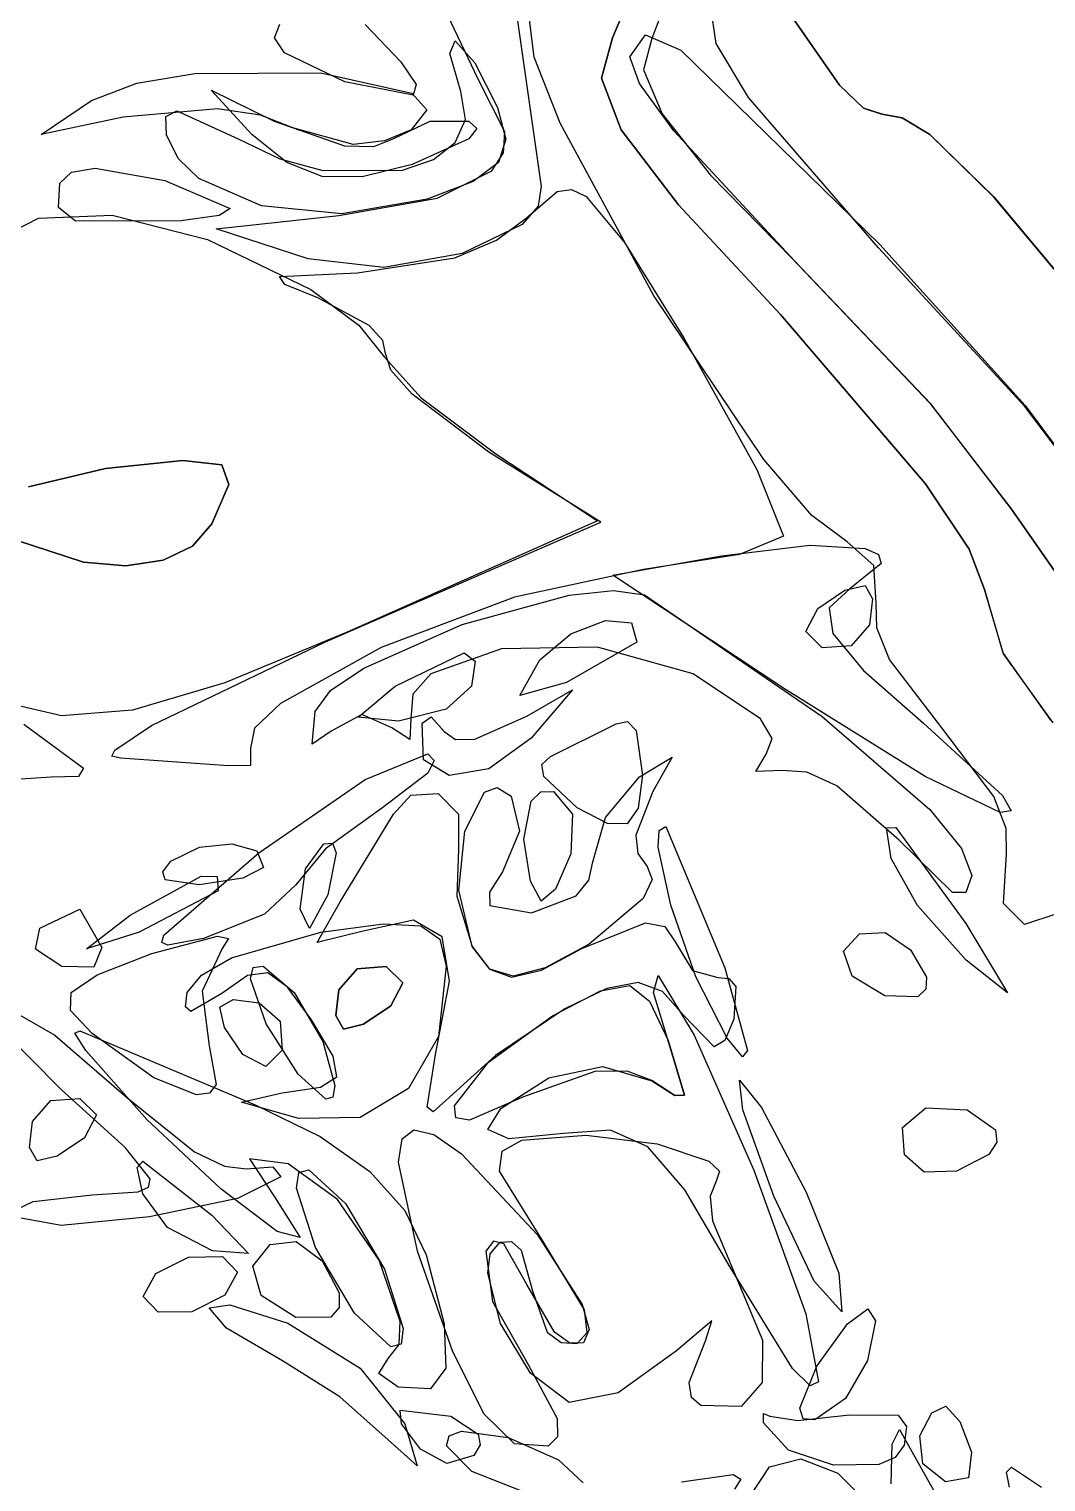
# Model space of a CAD drawing. Extents: x -886 to 651, y -59 to 942.
# Drawn here: x -226.4 to -209.08, y 31.95 to 56.71 of the extents above; entities that cross this region are included whole.
import ezdxf

# ---------------------------------------------------------------- set-up
doc = ezdxf.new("R2010")
doc.units = 0

msp = doc.modelspace()

# ---------------------------------------------------------------- linework, layer by layer
at = {"layer": 'Layer 1'}
for p, q in [((-218.13874, 57.260733), (-217.67135, 54.021563)), ((-215.457366, 57.417126), (-215.78786, 56.544275)), ((-218.7446, 55.850704), (-219.31972, 57.057431)), ((-216.45796, 56.555645), (-216.242451, 57.067571)), ((-216.24228, 57.067613), (-216.4578, 56.55569)), ((-214.691448, 56.459038), (-214.77321, 56.998879)), ((-213.511779, 57.071843), (-212.593278, 55.749585)), ((-212.592488, 55.749487), (-213.510989, 57.071745)), ((-222.218535, 56.558346), (-222.12422, 56.786216)), ((-220.672095, 56.784455), (-220.06503, 56.14443)), ((-217.792949, 56.228587), (-217.87836, 56.915724)), ((-222.046609, 56.302403), (-222.218535, 56.558346)), ((-219.232561, 56.287148), (-219.14043, 56.503269)), ((-219.14043, 56.503269), (-218.806392, 56.131822)), ((-216.644423, 55.870965), (-216.45796, 56.555645)), ((-216.4578, 56.55569), (-216.644269, 55.871009)), ((-216.16518, 56.22954), (-215.899297, 56.606208)), ((-215.78786, 56.544275), (-215.931548, 56.010303)), ((-215.899297, 56.606208), (-215.295337, 56.345285)), ((-214.140335, 55.539333), (-214.691448, 56.459038)), ((-221.01574, 55.805131), (-222.046609, 56.302403)), ((-219.04093, 55.63879), (-219.232561, 56.287148)), ((-217.348205, 55.103778), (-217.792949, 56.228587)), ((-215.999502, 55.775864), (-216.16518, 56.22954)), ((-215.295337, 56.345285), (-211.90692, 53.03602)), ((-224.564089, 55.78071), (-223.575433, 55.949763)), ((-223.575433, 55.949763), (-221.429915, 55.961279)), ((-221.429915, 55.961279), (-219.874302, 55.611709)), ((-220.06503, 56.14443), (-219.801958, 55.759236)), ((-220.06503, 56.14443), (-220.06503, 56.14443)), ((-218.806392, 56.131822), (-218.41636, 55.367519)), ((-215.931548, 56.010303), (-215.61481, 55.259991)), ((-225.33384, 55.487921), (-224.564089, 55.78071)), ((-219.853145, 55.581274), (-221.01574, 55.805131)), ((-219.801958, 55.759236), (-219.853145, 55.581274)), ((-218.293281, 54.953505), (-218.7446, 55.850704)), ((-216.310179, 54.988817), (-216.644423, 55.870965)), ((-216.644269, 55.871009), (-216.310034, 54.988861)), ((-215.414785, 54.969268), (-215.999502, 55.775864)), ((-212.593278, 55.749585), (-212.183465, 55.359131)), ((-212.182675, 55.359033), (-212.592488, 55.749487)), ((-226.191695, 54.907997), (-225.33384, 55.487921)), ((-222.60189, 54.907404), (-223.295984, 55.666752)), ((-223.295984, 55.666752), (-222.2246, 55.134755)), ((-219.874302, 55.611709), (-219.623028, 55.329403)), ((-218.965487, 55.161418), (-219.04093, 55.63879)), ((-211.92529, 52.977249), (-214.140335, 55.539333)), ((-224.79517, 55.205972), (-226.191695, 54.907997)), ((-223.186877, 55.345391), (-224.79517, 55.205972)), ((-224.069406, 55.216657), (-223.877704, 55.310334)), ((-224.05789, 54.90257), (-224.069406, 55.216657)), ((-223.877704, 55.310334), (-222.83429, 54.83362)), ((-222.457085, 55.237695), (-223.186877, 55.345391)), ((-221.90338, 55.019871), (-222.457085, 55.237695)), ((-219.623028, 55.329403), (-219.88561, 54.990291)), ((-218.41639, 55.36752), (-218.278082, 54.831765)), ((-218.41636, 55.367519), (-218.41639, 55.36752)), ((-215.61481, 55.259991), (-214.787322, 54.214349)), ((-212.183465, 55.359131), (-211.86831, 55.254623)), ((-211.86752, 55.254525), (-212.182675, 55.359033)), ((-211.86831, 55.254623), (-211.525594, 55.192706)), ((-211.524804, 55.192608), (-211.86752, 55.254525)), ((-222.2246, 55.134755), (-221.025377, 54.713211)), ((-220.876626, 54.74033), (-221.90338, 55.019871)), ((-219.88561, 54.990291), (-220.343546, 54.798637)), ((-220.18122, 54.837798), (-219.56254, 55.137788)), ((-219.88561, 54.990291), (-219.88561, 54.990291)), ((-219.56254, 55.137788), (-218.9054, 55.137954)), ((-219.136407, 54.77272), (-218.965487, 55.161418)), ((-218.770055, 55.013492), (-218.907564, 54.832322)), ((-218.9054, 55.137954), (-218.770055, 55.013492)), ((-215.761246, 52.16984), (-217.348205, 55.103778)), ((-215.335245, 53.711274), (-216.310179, 54.988817)), ((-216.310034, 54.988861), (-215.335102, 53.711318)), ((-213.35684, 52.75354), (-215.414785, 54.969268)), ((-211.525594, 55.192706), (-211.052058, 54.906057)), ((-211.051268, 54.90596), (-211.524804, 55.192608)), ((-223.860123, 54.500383), (-224.05789, 54.90257)), ((-222.83429, 54.83362), (-222.123165, 54.491176)), ((-222.003561, 54.428893), (-222.60189, 54.907404)), ((-221.025377, 54.713211), (-220.525392, 54.702367)), ((-220.343546, 54.798637), (-220.876626, 54.74033)), ((-220.525392, 54.702367), (-220.18122, 54.837798)), ((-218.907564, 54.832322), (-219.87398, 54.3971)), ((-219.509025, 54.482178), (-219.136407, 54.77272)), ((-218.278082, 54.831765), (-218.403109, 54.429743)), ((-218.318259, 54.594461), (-218.293281, 54.953505)), ((-211.052058, 54.906057), (-209.96264, 53.843743)), ((-209.96185, 53.843645), (-211.051268, 54.90596)), ((-223.506291, 54.160572), (-223.860123, 54.500383)), ((-222.123165, 54.491176), (-221.390411, 54.29429)), ((-220.038675, 54.299272), (-219.509025, 54.482178)), ((-218.515944, 54.289628), (-218.318259, 54.594461)), ((-225.87302, 54.081787), (-225.675174, 54.267176)), ((-225.675174, 54.267176), (-225.272035, 54.337029)), ((-225.272035, 54.337029), (-224.08461, 54.124517)), ((-221.406846, 54.195073), (-222.003561, 54.428893)), ((-221.390411, 54.29429), (-220.038675, 54.299272)), ((-219.87398, 54.3971), (-220.725675, 54.189842)), ((-219.87398, 54.3971), (-219.87398, 54.3971)), ((-219.446289, 53.826122), (-218.515944, 54.289628)), ((-218.403109, 54.429743), (-218.834104, 54.105785)), ((-214.787322, 54.214349), (-213.39876, 52.794385)), ((-225.898314, 53.663508), (-225.87302, 54.081787)), ((-224.08461, 54.124517), (-222.972495, 53.647112)), ((-222.438131, 53.694692), (-223.506291, 54.160572)), ((-220.725675, 54.189842), (-221.406846, 54.195073)), ((-218.834104, 54.105785), (-219.6137, 53.80422)), ((-217.67135, 54.021563), (-217.724419, 53.688718)), ((-217.398829, 53.93743), (-217.159838, 53.970913)), ((-217.159838, 53.970913), (-216.905941, 53.849484)), ((-221.11802, 53.530034), (-219.446289, 53.826122)), ((-219.6137, 53.80422), (-221.068803, 53.558163)), ((-217.93218, 53.481898), (-217.398829, 53.93743)), ((-216.905941, 53.849484), (-216.253335, 53.065722)), ((-209.96264, 53.843743), (-207.9175, 51.390423)), ((-207.91671, 51.390325), (-209.96185, 53.843645)), ((-226.644202, 53.2757), (-226.2341, 53.483346)), ((-226.2341, 53.483346), (-224.983212, 53.532063)), ((-225.607458, 53.430804), (-225.898314, 53.663508)), ((-224.983212, 53.532063), (-223.357142, 53.117337)), ((-223.157337, 53.530896), (-223.81383, 53.440004)), ((-223.20926, 53.302583), (-221.11802, 53.530034)), ((-222.972495, 53.647112), (-223.157337, 53.530896)), ((-221.068803, 53.558163), (-222.438131, 53.694692)), ((-218.433582, 53.108842), (-217.93218, 53.481898)), ((-217.724419, 53.688718), (-217.99756, 53.377887)), ((-213.59964, 51.840405), (-215.335245, 53.711274)), ((-215.335102, 53.711318), (-213.59948, 51.84045)), ((-223.81383, 53.440002), (-225.607458, 53.430804)), ((-223.81383, 53.440004), (-223.81383, 53.440002)), ((-221.64052, 52.788393), (-223.20926, 53.302583)), ((-217.99756, 53.377887), (-219.017104, 52.880353)), ((-223.357142, 53.117337), (-221.59476, 52.269562)), ((-219.142158, 52.809192), (-218.433582, 53.108842)), ((-216.253335, 53.065722), (-215.24083, 51.433808)), ((-209.434264, 50.275324), (-211.92529, 52.977249)), ((-211.90692, 53.03602), (-211.90692, 53.03601)), ((-211.90692, 53.03601), (-209.428816, 50.292605)), ((-220.356063, 52.645131), (-221.64052, 52.788393)), ((-220.80392, 52.552142), (-219.142158, 52.809192)), ((-219.017104, 52.880353), (-220.356063, 52.645131)), ((-213.39876, 52.794385), (-211.050881, 50.329304)), ((-211.038724, 50.317298), (-213.35684, 52.75354)), ((-222.132525, 52.490674), (-220.80392, 52.552142)), ((-222.041035, 52.354192), (-222.132525, 52.490674)), ((-221.48017, 52.125452), (-222.041035, 52.354192)), ((-221.59476, 52.269576), (-220.778129, 51.660187)), ((-221.59476, 52.269562), (-221.59476, 52.269576)), ((-220.60129, 51.65425), (-221.48017, 52.125452)), ((-213.878542, 49.371312), (-215.761246, 52.16984)), ((-211.125191, 48.958624), (-213.59964, 51.840405)), ((-213.59948, 51.84045), (-211.12502, 48.958666)), ((-220.778129, 51.660187), (-220.34117, 51.114076)), ((-220.368462, 51.400131), (-220.60129, 51.65425)), ((-220.32397, 51.175237), (-220.368462, 51.400131)), ((-215.24083, 51.433808), (-215.24083, 51.433802)), ((-215.24083, 51.433802), (-213.999755, 49.199374)), ((-220.34117, 51.114076), (-219.715448, 50.423904)), ((-220.231958, 50.892948), (-220.32397, 51.175237)), ((-219.869791, 50.482556), (-220.231958, 50.892948)), ((-218.56575, 49.497647), (-219.869791, 50.482556)), ((-219.715448, 50.423904), (-218.44495, 49.468146)), ((-211.050881, 50.329304), (-209.66256, 48.526855)), ((-209.66278, 48.52685), (-211.038724, 50.317298)), ((-208.02293, 48.399489), (-209.434264, 50.275324)), ((-209.428816, 50.292605), (-208.02286, 48.39952)), ((-225.09749, 49.218232), (-223.776147, 49.35126)), ((-223.775982, 49.351382), (-225.09732, 49.21835)), ((-223.776147, 49.35126), (-223.115427, 49.280757)), ((-223.115261, 49.280878), (-223.775982, 49.351382)), ((-223.115427, 49.280757), (-222.992131, 48.942488)), ((-222.991963, 48.942607), (-223.115261, 49.280878)), ((-216.65651, 48.304637), (-218.56575, 49.497647)), ((-218.44495, 49.468146), (-216.71532, 48.323266)), ((-213.064116, 48.415764), (-213.878542, 49.371312)), ((-226.404452, 48.904288), (-225.09749, 49.218232)), ((-225.09732, 49.218348), (-226.404282, 48.904405)), ((-225.09732, 49.21835), (-225.09732, 49.218348)), ((-213.999755, 49.199374), (-213.54789, 48.063592)), ((-222.992131, 48.942488), (-223.28306, 48.272221)), ((-223.28289, 48.272339), (-222.991963, 48.942607)), ((-210.383145, 47.845354), (-211.125191, 48.958624)), ((-211.12502, 48.958666), (-210.382973, 47.845396)), ((-208.758149, 47.227417), (-209.66278, 48.52685)), ((-209.66256, 48.526855), (-208.757929, 47.227426)), ((-223.28306, 48.272223), (-223.614399, 47.896977)), ((-223.614229, 47.897091), (-223.28289, 48.272339)), ((-223.28306, 48.272221), (-223.28306, 48.272223)), ((-221.349, 46.262957), (-216.65651, 48.304637)), ((-216.71532, 48.323266), (-220.94085, 46.444566)), ((-212.46115, 47.965594), (-213.064116, 48.415764)), ((-213.54789, 48.063592), (-214.293978, 47.751219)), ((-225.47013, 47.620012), (-226.615865, 47.997546)), ((-226.615695, 47.997663), (-225.46996, 47.620128)), ((-223.614399, 47.896977), (-224.115411, 47.655423)), ((-224.115241, 47.655538), (-223.614229, 47.897091)), ((-214.6031, 47.727738), (-213.099964, 47.910178)), ((-213.099964, 47.910178), (-212.153518, 47.857115)), ((-212.006651, 47.563206), (-212.46115, 47.965594)), ((-212.153518, 47.857115), (-211.926767, 47.751913)), ((-210.1233, 47.155465), (-210.383145, 47.845354)), ((-210.382973, 47.845396), (-210.12314, 47.15551)), ((-224.747015, 47.559217), (-225.47013, 47.620012)), ((-225.46996, 47.620128), (-224.746845, 47.559332)), ((-224.115411, 47.655423), (-224.747015, 47.559217)), ((-224.746845, 47.559332), (-224.115241, 47.655538)), ((-216.45131, 47.398193), (-214.6031, 47.727738)), ((-214.293978, 47.751219), (-215.93306, 47.496488)), ((-211.884445, 47.599406), (-212.41343, 47.167905)), ((-211.9649, 46.923314), (-212.006651, 47.563206)), ((-211.926767, 47.751913), (-211.884445, 47.599406)), ((-215.93306, 47.496488), (-218.130429, 47.024655)), ((-213.51197, 45.451193), (-216.45131, 47.398193)), ((-219.0223, 46.559811), (-217.196122, 47.058753)), ((-217.196122, 47.058753), (-216.444079, 47.139816)), ((-216.444079, 47.139816), (-215.91556, 47.067427)), ((-215.91556, 47.067427), (-212.88713, 44.993947)), ((-212.9639, 46.830958), (-212.501383, 47.142682)), ((-212.41343, 47.167903), (-212.76832, 46.845858)), ((-212.501383, 47.142682), (-212.15747, 47.225108)), ((-212.41343, 47.167905), (-212.41343, 47.167903)), ((-212.15747, 47.225108), (-212.0281, 46.995176)), ((-209.799317, 46.061594), (-210.1233, 47.155465)), ((-210.12314, 47.15551), (-209.811775, 46.074468)), ((-218.130429, 47.024655), (-220.402178, 46.167793)), ((-213.167166, 46.438438), (-212.9639, 46.830958)), ((-212.76832, 46.845858), (-212.705055, 46.406895)), ((-212.0281, 46.995176), (-212.08137, 46.555907)), ((-211.955032, 46.505564), (-211.9649, 46.923314)), ((-220.697128, 45.817672), (-219.0223, 46.559811)), ((-217.16957, 46.4024), (-216.580045, 46.626182)), ((-216.580045, 46.626182), (-216.136567, 46.590238)), ((-216.136567, 46.590238), (-216.04558, 46.25703)), ((-212.08137, 46.555907), (-212.393903, 46.197435)), ((-212.08137, 46.555907), (-212.08137, 46.555907)), ((-220.94085, 46.444566), (-223.063762, 45.568245)), ((-217.6987, 45.956431), (-217.16957, 46.4024)), ((-212.8878, 46.161757), (-213.167166, 46.438438)), ((-212.705055, 46.406895), (-212.182333, 45.775581)), ((-211.741769, 45.966192), (-211.955032, 46.505564)), ((-224.30994, 44.839657), (-221.349, 46.262957)), ((-220.402178, 46.167793), (-222.112457, 45.214883)), ((-220.16288, 45.509622), (-218.98572, 46.077338)), ((-218.350531, 46.147837), (-219.554824, 45.717529)), ((-218.98572, 46.077338), (-218.799796, 45.935544)), ((-216.71622, 46.171353), (-218.350531, 46.147837)), ((-216.04558, 46.25703), (-217.24254, 45.570552)), ((-215.08495, 45.718841), (-216.71622, 46.171353)), ((-216.04558, 46.25703), (-216.04558, 46.25703)), ((-212.393903, 46.197435), (-212.8878, 46.161757)), ((-209.811775, 46.074468), (-208.99752, 44.92885)), ((-208.9547, 44.885125), (-209.799317, 46.061594)), ((-221.259984, 45.432613), (-220.697128, 45.817672)), ((-218.799796, 45.935544), (-218.85952, 45.509988)), ((-218.034796, 45.351305), (-217.6987, 45.956431)), ((-210.85122, 44.801114), (-211.741769, 45.966192)), ((-223.063762, 45.568245), (-224.638041, 45.100136)), ((-219.554824, 45.717529), (-219.860383, 45.371464)), ((-217.24254, 45.570552), (-218.034796, 45.351305)), ((-213.935236, 44.951758), (-215.08495, 45.718841)), ((-212.182333, 45.775581), (-211.15885, 44.876483)), ((-221.52364, 45.079407), (-221.259984, 45.432613)), ((-220.79341, 44.982218), (-220.16288, 45.509622)), ((-219.860383, 45.371464), (-219.89604, 44.949665)), ((-218.85951, 45.509988), (-219.292781, 45.118484)), ((-218.85952, 45.509988), (-218.85951, 45.509988)), ((-217.91903, 44.996791), (-217.138472, 45.447445)), ((-217.138472, 45.447445), (-217.84293, 44.622226)), ((-211.13483, 43.968074), (-213.51197, 45.451193)), ((-225.84507, 45.003404), (-226.86623, 45.241216)), ((-224.638041, 45.100136), (-225.84507, 45.003404)), ((-222.112457, 45.214883), (-222.558344, 44.792717)), ((-221.574387, 44.5211), (-221.52364, 45.079407)), ((-219.292781, 45.118484), (-220.10448, 44.914996)), ((-226.48505, 44.863803), (-225.467415, 44.110824)), ((-224.935838, 44.421183), (-224.30994, 44.839657)), ((-220.729347, 45.024285), (-221.25165, 44.739672)), ((-220.10448, 44.914996), (-220.79341, 44.982218)), ((-220.21549, 44.801112), (-220.729347, 45.024285)), ((-219.89604, 44.949665), (-219.911217, 44.601696)), ((-219.70193, 44.881243), (-219.54577, 44.986128)), ((-219.680361, 44.255202), (-219.70193, 44.881243)), ((-219.54577, 44.986128), (-219.32682, 44.736273)), ((-218.804507, 44.605528), (-217.91903, 44.996791)), ((-217.51335, 44.311961), (-216.39895, 44.868918)), ((-216.39895, 44.868918), (-216.205691, 44.906255)), ((-216.205691, 44.906255), (-216.055909, 44.753982)), ((-213.741887, 44.615703), (-213.935236, 44.951758)), ((-212.88713, 44.993951), (-211.052286, 43.409544)), ((-212.88713, 44.993947), (-212.88713, 44.993951)), ((-211.15885, 44.876483), (-209.814878, 43.645697)), ((-222.558344, 44.792717), (-222.62542, 44.454908)), ((-221.25165, 44.739672), (-221.574387, 44.5211)), ((-219.911217, 44.601696), (-220.21549, 44.801112)), ((-219.32682, 44.736273), (-219.134157, 44.601376)), ((-219.134157, 44.601376), (-218.804507, 44.605528)), ((-217.84296, 44.622223), (-218.567913, 44.100199)), ((-217.84293, 44.622226), (-217.84296, 44.622223)), ((-216.055909, 44.753982), (-215.9462, 43.99527)), ((-213.83925, 44.351241), (-213.741887, 44.615703)), ((-209.962919, 43.628855), (-210.85122, 44.801114)), ((-224.985038, 44.313638), (-224.935838, 44.421183)), ((-224.83932, 44.284707), (-224.985038, 44.313638)), ((-222.62542, 44.454908), (-222.625884, 44.156946)), ((-220.672417, 43.921308), (-219.60362, 44.357621)), ((-219.60362, 44.357621), (-219.497477, 44.240906)), ((-217.664866, 44.17699), (-217.51335, 44.311961)), ((-214.018404, 44.053139), (-213.83925, 44.351241)), ((-225.467415, 44.110824), (-225.552723, 43.97087)), ((-222.99888, 44.149206), (-224.83932, 44.284707)), ((-222.625884, 44.156946), (-222.99888, 44.149206)), ((-219.241367, 43.986356), (-219.680361, 44.255202)), ((-219.497477, 44.240906), (-219.60721, 44.029284)), ((-218.567913, 44.100199), (-219.241367, 43.986356)), ((-217.630011, 43.967281), (-217.664866, 44.17699)), ((-215.99678, 43.961847), (-215.44195, 44.301401)), ((-215.44195, 44.301401), (-215.77461, 43.714401)), ((-213.56854, 44.07206), (-214.018404, 44.053139)), ((-213.150925, 44.045252), (-213.56854, 44.07206)), ((-226.01962, 43.960478), (-226.542096, 43.923494)), ((-225.552723, 43.97087), (-226.01962, 43.960478)), ((-222.48463, 42.670631), (-220.672417, 43.921308)), ((-219.60721, 44.029284), (-220.37325, 43.441553)), ((-217.06061, 43.438315), (-217.630011, 43.967281)), ((-216.580435, 43.271544), (-215.99678, 43.961847)), ((-215.9462, 43.99527), (-216.021951, 43.430986)), ((-215.9462, 43.99527), (-215.9462, 43.99527)), ((-212.635497, 43.812572), (-213.150925, 44.045252)), ((-209.854669, 43.354568), (-211.13483, 43.968074)), ((-220.18667, 43.325826), (-219.894936, 43.653493)), ((-219.894936, 43.653493), (-219.42996, 43.68268)), ((-219.42996, 43.68268), (-219.084467, 43.328505)), ((-218.97164, 43.036666), (-218.641321, 43.700545)), ((-218.641321, 43.700545), (-218.422296, 43.782935)), ((-218.422296, 43.782935), (-218.18415, 43.634237)), ((-218.18415, 43.634237), (-218.041111, 43.039718)), ((-217.846331, 43.550347), (-217.678786, 43.706149)), ((-217.678786, 43.706149), (-217.46253, 43.71515)), ((-217.46253, 43.71515), (-217.140852, 43.330473)), ((-215.77457, 43.714397), (-216.060183, 42.9713)), ((-215.77461, 43.714401), (-215.77457, 43.714397)), ((-211.57311, 42.88535), (-212.635497, 43.812572)), ((-209.75208, 43.081707), (-209.962919, 43.628855)), ((-209.814878, 43.645697), (-209.670765, 43.384864)), ((-220.37325, 43.44155), (-221.347882, 42.735158)), ((-221.09525, 41.833906), (-220.18667, 43.325826)), ((-220.37325, 43.441553), (-220.37325, 43.44155)), ((-219.084467, 43.328505), (-219.08, 42.734471)), ((-217.96881, 42.904706), (-217.846331, 43.550347)), ((-217.140852, 43.330473), (-217.1677, 42.65503)), ((-216.541407, 43.171378), (-217.06061, 43.438315)), ((-216.021951, 43.430986), (-216.20777, 43.162645)), ((-211.052286, 43.409544), (-210.51281, 42.744578)), ((-209.670765, 43.384864), (-209.854669, 43.354568)), ((-216.79323, 42.518277), (-216.580435, 43.271544)), ((-216.20777, 43.162645), (-216.541407, 43.171378)), ((-215.664559, 43.049927), (-215.55162, 43.120431)), ((-215.55162, 43.120431), (-214.54355, 40.708411)), ((-211.794264, 43.092574), (-211.632292, 43.101453)), ((-211.70939, 42.570973), (-211.794264, 43.092574)), ((-211.632292, 43.101453), (-210.43732, 41.467873)), ((-209.74517, 42.654464), (-209.75208, 43.081707)), ((-221.37875, 42.824066), (-221.229111, 42.83123)), ((-221.229111, 42.83123), (-221.166351, 42.669869)), ((-219.074379, 42.030919), (-218.97164, 43.036666)), ((-218.041111, 43.039718), (-218.33512, 42.344897)), ((-217.855963, 42.185725), (-217.96881, 42.904706)), ((-216.060183, 42.9713), (-216.025453, 42.657706)), ((-215.67819, 42.768176), (-215.664559, 43.049927)), ((-210.66786, 41.994538), (-211.57311, 42.88535)), ((-224.103111, 41.264592), (-222.48463, 42.670631)), ((-223.98101, 42.526933), (-223.494628, 42.76768)), ((-223.494628, 42.76768), (-222.942472, 42.82151)), ((-222.942472, 42.82151), (-222.515616, 42.701366)), ((-222.515616, 42.701366), (-222.40513, 42.42019)), ((-221.347882, 42.735158), (-221.85294, 42.12153)), ((-221.687935, 42.39614), (-221.37875, 42.824066)), ((-221.166351, 42.669869), (-221.31045, 41.955562)), ((-219.08, 42.73447), (-219.109904, 41.930443)), ((-219.08, 42.734471), (-219.08, 42.73447)), ((-217.1677, 42.65503), (-217.429881, 42.052927)), ((-217.1677, 42.65503), (-217.1677, 42.65503)), ((-216.025453, 42.657706), (-215.86827, 42.438567)), ((-215.466982, 41.776134), (-215.67819, 42.768176)), ((-210.51281, 42.744578), (-210.33687, 42.283041)), ((-209.800636, 41.80573), (-209.74517, 42.654464)), ((-224.119009, 42.344942), (-223.98101, 42.526933)), ((-224.076332, 42.209925), (-224.119009, 42.344942)), ((-222.40513, 42.42019), (-222.756301, 42.237559)), ((-222.40513, 42.42019), (-222.40513, 42.42019)), ((-221.77662, 41.710886), (-221.687935, 42.39614)), ((-218.33512, 42.344897), (-218.552639, 41.996664)), ((-216.860023, 42.202802), (-216.79323, 42.518277)), ((-215.86827, 42.438567), (-215.781688, 42.215624)), ((-211.261311, 41.774534), (-211.70939, 42.570973)), ((-224.67682, 41.606544), (-223.465769, 42.274478)), ((-223.49946, 42.123164), (-224.076332, 42.209925)), ((-222.756301, 42.237559), (-223.49946, 42.123164)), ((-223.465769, 42.274478), (-223.19363, 42.267086)), ((-223.19363, 42.267086), (-223.17343, 42.023883)), ((-221.85294, 42.12153), (-222.385119, 41.627009)), ((-217.67398, 41.844586), (-217.855963, 42.185725)), ((-217.079855, 41.933826), (-216.860023, 42.202802)), ((-215.781688, 42.215624), (-215.939215, 41.89167)), ((-210.33687, 42.283041), (-210.438756, 41.99536)), ((-223.17343, 42.023883), (-224.52392, 41.315182)), ((-223.17343, 42.023883), (-223.17343, 42.023883)), ((-221.31038, 41.955558), (-221.618624, 41.381552)), ((-221.31045, 41.955562), (-221.31038, 41.955558)), ((-219.109904, 41.930443), (-218.847, 41.07139)), ((-218.84881, 41.071627), (-219.074379, 42.030919)), ((-218.552639, 41.996664), (-218.547648, 41.771487)), ((-217.84111, 41.649406), (-217.079855, 41.933826)), ((-217.429881, 42.052927), (-217.67398, 41.844586)), ((-215.939215, 41.89167), (-216.85685, 41.114517)), ((-210.438756, 41.99536), (-210.66786, 41.994538)), ((-226.21174, 41.385423), (-225.5312, 41.711227)), ((-225.5312, 41.711227), (-225.15627, 41.056466)), ((-225.419321, 41.031098), (-224.67682, 41.606544)), ((-222.385119, 41.627009), (-223.42492, 41.206991)), ((-221.618624, 41.381552), (-221.77662, 41.710886)), ((-221.49217, 41.139856), (-221.09525, 41.833906)), ((-218.547648, 41.771487), (-217.84111, 41.649406)), ((-215.036899, 40.5547), (-215.466982, 41.776134)), ((-210.43578, 40.839723), (-211.261311, 41.774534)), ((-209.4418, 41.449589), (-209.800636, 41.80573)), ((-208.891219, 41.629232), (-209.4418, 41.449589)), ((-226.289629, 41.029801), (-226.21174, 41.385423)), ((-221.42477, 41.319275), (-220.36068, 41.456794)), ((-219.847491, 41.519822), (-220.70814, 41.332116)), ((-220.36068, 41.456794), (-219.721055, 41.425182)), ((-219.359056, 41.23912), (-219.847491, 41.519822)), ((-219.721055, 41.425182), (-219.400015, 41.195658)), ((-216.97896, 41.03759), (-215.898981, 41.478099)), ((-215.898981, 41.478099), (-215.565472, 41.41223)), ((-215.565472, 41.41223), (-215.39015, 41.154105)), ((-210.43732, 41.467873), (-210.43778, 41.46787)), ((-210.43778, 41.46787), (-209.729369, 40.283184)), ((-224.52392, 41.315182), (-225.419321, 41.031098)), ((-224.30537, 40.955264), (-223.185873, 41.251709)), ((-224.136358, 41.143262), (-224.103111, 41.264592)), ((-224.03107, 41.098414), (-224.136358, 41.143262)), ((-223.42492, 41.206991), (-224.03107, 41.098414)), ((-223.185873, 41.251709), (-222.997203, 41.209987)), ((-222.997203, 41.209987), (-223.10829, 41.038014)), ((-222.95027, 40.877727), (-221.42477, 41.319275)), ((-220.70814, 41.332116), (-221.49217, 41.139856)), ((-219.400015, 41.195658), (-219.29168, 40.739441)), ((-219.236909, 40.479916), (-219.359056, 41.23912)), ((-216.85685, 41.114517), (-217.605589, 40.709765)), ((-215.39015, 41.154105), (-215.096937, 40.66635)), ((-212.52174, 40.991912), (-212.251214, 41.28749)), ((-212.251214, 41.28749), (-211.81532, 41.309651)), ((-211.81532, 41.309651), (-211.380205, 41.016029)), ((-225.83681, 40.730661), (-226.289629, 41.029801)), ((-225.15627, 41.056466), (-225.294224, 40.719562)), ((-225.238507, 40.588647), (-224.30537, 40.955264)), ((-225.15627, 41.056466), (-225.15627, 41.056466)), ((-223.461619, 40.584497), (-222.95027, 40.877727)), ((-223.10829, 41.038011), (-223.447092, 40.313759)), ((-223.10829, 41.038014), (-223.10829, 41.038011)), ((-218.548957, 40.689453), (-218.84881, 41.071627)), ((-218.847, 41.07139), (-218.553255, 40.685437)), ((-217.668575, 40.669429), (-216.97896, 41.03759)), ((-212.378023, 40.567222), (-212.52174, 40.991912)), ((-211.380205, 41.016029), (-211.1115, 40.552384)), ((-225.294224, 40.719562), (-225.83681, 40.730661)), ((-222.329136, 40.62593), (-222.67601, 40.581118)), ((-222.625098, 40.521151), (-222.578064, 40.714515)), ((-222.578064, 40.714515), (-222.40919, 40.738289)), ((-222.40919, 40.738289), (-221.880529, 40.2891)), ((-221.993162, 40.381885), (-222.329136, 40.62593)), ((-220.806145, 40.694429), (-221.11867, 40.335956)), ((-221.11862, 40.335879), (-220.806095, 40.694351)), ((-220.31224, 40.730106), (-220.806145, 40.694429)), ((-220.806095, 40.694351), (-220.31219, 40.730029)), ((-220.032862, 40.453425), (-220.31224, 40.730106)), ((-220.31219, 40.730029), (-220.032828, 40.453348)), ((-219.29168, 40.739433), (-219.422311, 39.537738)), ((-219.29168, 40.739441), (-219.29168, 40.739433)), ((-218.553255, 40.685437), (-218.176894, 40.551747)), ((-218.152088, 40.568455), (-218.548957, 40.689453)), ((-218.176894, 40.551747), (-217.668575, 40.669429)), ((-217.605589, 40.709765), (-218.152088, 40.568455)), ((-215.096937, 40.66635), (-214.66178, 40.543934)), ((-214.54355, 40.708411), (-214.54354, 40.708411)), ((-214.54354, 40.708411), (-214.160645, 39.298559)), ((-209.729369, 40.283184), (-210.43578, 40.839723)), ((-225.682591, 40.287872), (-225.238507, 40.588647)), ((-223.70567, 40.288105), (-223.461619, 40.584497)), ((-222.67601, 40.581118), (-223.11469, 40.271055)), ((-222.36009, 39.754742), (-222.625098, 40.521151)), ((-221.58718, 39.825374), (-221.993162, 40.381885)), ((-220.23614, 40.060905), (-220.032862, 40.453425)), ((-220.032828, 40.453348), (-220.23609, 40.060828)), ((-219.47512, 39.232116), (-219.236909, 40.479916)), ((-216.557629, 40.358794), (-217.2712, 40.011988)), ((-216.665892, 40.318996), (-216.165639, 40.411615)), ((-216.021986, 40.458772), (-216.557629, 40.358794)), ((-216.165639, 40.411615), (-215.830421, 40.139669)), ((-215.605746, 40.308854), (-216.021986, 40.458772)), ((-215.762266, 40.287684), (-215.67908, 40.577015)), ((-215.67908, 40.577015), (-215.066278, 39.560644)), ((-214.50684, 39.514271), (-215.036899, 40.5547)), ((-214.66178, 40.543934), (-214.474406, 40.530562)), ((-214.474406, 40.530562), (-214.360633, 40.392328)), ((-214.360633, 40.392328), (-214.38962, 39.834396)), ((-211.81792, 40.234644), (-212.378023, 40.567222)), ((-211.1115, 40.552383), (-211.120776, 40.346412)), ((-211.1115, 40.552384), (-211.1115, 40.552383)), ((-226.98367, 40.153919), (-225.957645, 39.564456)), ((-225.691805, 39.980216), (-225.682591, 40.287872)), ((-223.735104, 40.048133), (-223.70567, 40.288105)), ((-223.11469, 40.271055), (-223.640209, 39.965122)), ((-223.447092, 40.313759), (-223.32868, 39.382691)), ((-223.14944, 40.038457), (-222.919499, 40.167827)), ((-222.919499, 40.167827), (-222.48024, 40.114537)), ((-222.48024, 40.114537), (-222.121769, 39.802009)), ((-221.880529, 40.2891), (-221.3935, 39.453499)), ((-221.11868, 40.335956), (-221.171965, 39.896688)), ((-221.17189, 39.89661), (-221.11862, 40.335879)), ((-221.11867, 40.335956), (-221.11868, 40.335956)), ((-217.47886, 39.893511), (-216.665892, 40.318996)), ((-215.830421, 40.139669), (-215.51256, 39.47146)), ((-215.50331, 39.449025), (-215.762266, 40.287684)), ((-215.25038, 39.905966), (-215.605746, 40.308854)), ((-211.257054, 40.217848), (-211.81792, 40.234644)), ((-211.120776, 40.346412), (-211.257054, 40.217848)), ((-225.32033, 39.592954), (-225.691805, 39.980216)), ((-223.640209, 39.965122), (-223.735104, 40.048133)), ((-223.067018, 39.694546), (-223.14944, 40.038457)), ((-221.171965, 39.896688), (-221.04258, 39.666755)), ((-221.04252, 39.666678), (-221.17189, 39.89661)), ((-220.698662, 39.749182), (-220.23614, 40.060905)), ((-220.23608, 40.060828), (-220.698602, 39.749104)), ((-220.23609, 40.060828), (-220.23608, 40.060828)), ((-218.570456, 39.100711), (-217.47886, 39.893511)), ((-217.2712, 40.011988), (-218.454277, 39.217405)), ((-214.724296, 39.361995), (-215.25038, 39.905966)), ((-225.84401, 38.632869), (-227.015516, 39.812285)), ((-225.616705, 39.597201), (-225.53248, 39.635265)), ((-225.53248, 39.635265), (-222.54809, 38.372855)), ((-222.75529, 39.232027), (-223.067018, 39.694546)), ((-221.811156, 38.899845), (-222.36009, 39.754742)), ((-222.121769, 39.802009), (-222.08609, 39.308107)), ((-221.218252, 39.205912), (-221.58718, 39.825374)), ((-221.04258, 39.666755), (-220.698662, 39.749182)), ((-220.698602, 39.749104), (-221.04252, 39.666678)), ((-214.38962, 39.834396), (-214.545212, 39.472162)), ((-225.957645, 39.564456), (-224.73887, 38.505279)), ((-225.429119, 39.300258), (-225.616705, 39.597201)), ((-224.270711, 38.836081), (-225.32033, 39.592954)), ((-223.32868, 39.382691), (-223.208327, 38.723924)), ((-221.3935, 39.4535), (-221.190409, 38.706384)), ((-221.3935, 39.453499), (-221.3935, 39.4535)), ((-219.422311, 39.537738), (-219.935679, 38.652369)), ((-215.51256, 39.471463), (-215.229732, 38.540327)), ((-215.51256, 39.47146), (-215.51256, 39.471463)), ((-215.231115, 38.539601), (-215.50331, 39.449025)), ((-215.066278, 39.560644), (-214.05188, 37.260055)), ((-214.545212, 39.472162), (-214.724296, 39.361995)), ((-214.242358, 39.195182), (-214.50684, 39.514271)), ((-224.38864, 38.127615), (-225.429119, 39.300258)), ((-222.362768, 39.028745), (-222.75529, 39.232027)), ((-222.08609, 39.308107), (-222.362768, 39.028745)), ((-222.08609, 39.308107), (-222.08609, 39.308107)), ((-221.153925, 38.853474), (-221.218252, 39.205912)), ((-219.614512, 38.335902), (-219.47512, 39.232116)), ((-218.454277, 39.217405), (-219.29885, 38.448458)), ((-214.160645, 39.298559), (-214.242358, 39.195182)), ((-221.3444, 38.469952), (-221.811156, 38.899845)), ((-219.15245, 38.360381), (-218.570456, 39.100711)), ((-216.758176, 38.945819), (-217.97586, 38.511141)), ((-217.54596, 38.836251), (-216.628681, 39.030805)), ((-216.207218, 38.9471), (-216.758176, 38.945819)), ((-216.628681, 39.030805), (-215.78758, 38.782631)), ((-215.79046, 38.792052), (-216.207218, 38.9471)), ((-224.759094, 37.650923), (-225.84401, 38.632869)), ((-223.544524, 38.544063), (-224.270711, 38.836081)), ((-223.208327, 38.723924), (-223.323516, 38.574569)), ((-222.08705, 38.581444), (-221.431193, 38.676004)), ((-221.431193, 38.676004), (-221.153925, 38.853474)), ((-221.190409, 38.706384), (-221.221961, 38.508196)), ((-219.935679, 38.652369), (-220.756417, 38.161098)), ((-218.360285, 38.315857), (-217.54596, 38.836251)), ((-215.396932, 38.537202), (-215.79046, 38.792052)), ((-215.78758, 38.782631), (-215.398162, 38.534882)), ((-214.239195, 38.291887), (-214.293946, 38.797007)), ((-214.293946, 38.797007), (-213.919736, 38.331327)), ((-226.33675, 38.089851), (-226.024216, 38.448323)), ((-226.024216, 38.448323), (-225.53031, 38.484001)), ((-225.53031, 38.484001), (-225.250951, 38.20732)), ((-224.73887, 38.505283), (-223.579938, 37.572703)), ((-224.73887, 38.505279), (-224.73887, 38.505283)), ((-223.323516, 38.574569), (-223.544524, 38.544063)), ((-222.778077, 38.422045), (-222.08705, 38.581444)), ((-221.80916, 38.141693), (-222.778077, 38.422045)), ((-222.54809, 38.372855), (-222.54809, 38.372851)), ((-222.54809, 38.372851), (-221.436734, 37.833323)), ((-221.221961, 38.508196), (-221.3444, 38.469952)), ((-219.29885, 38.448458), (-219.511629, 38.257483)), ((-217.97586, 38.511141), (-218.8972, 38.114695)), ((-215.398162, 38.534882), (-215.231115, 38.539601)), ((-215.229732, 38.540327), (-215.396932, 38.537202)), ((-225.250951, 38.20732), (-225.45421, 37.8148)), ((-223.132787, 36.942246), (-224.38864, 38.127615)), ((-220.756417, 38.161098), (-221.80916, 38.141693)), ((-219.511629, 38.257483), (-219.614512, 38.335902)), ((-219.12739, 38.154798), (-219.15245, 38.360381)), ((-218.8972, 38.114695), (-219.12739, 38.154798)), ((-218.581665, 37.95467), (-218.360285, 38.315857)), ((-213.71206, 36.821327), (-214.239195, 38.291887)), ((-213.919736, 38.331327), (-213.15999, 36.889487)), ((-211.52078, 37.990322), (-211.121841, 38.321861)), ((-211.121841, 38.321861), (-210.42018, 38.292788)), ((-210.42018, 38.292788), (-209.93306, 37.951356)), ((-226.39002, 37.650582), (-226.33675, 38.089851)), ((-220.043996, 37.794372), (-219.840249, 37.951624)), ((-219.840249, 37.951624), (-219.501246, 37.867874)), ((-218.222088, 37.797638), (-218.581665, 37.95467)), ((-217.29354, 37.889708), (-218.222088, 37.797638)), ((-216.494206, 37.942502), (-217.29354, 37.889708)), ((-215.856609, 37.662105), (-216.494206, 37.942502)), ((-211.487658, 37.524122), (-211.52078, 37.990322)), ((-209.93306, 37.951356), (-209.909922, 37.738899)), ((-226.26065, 37.42065), (-226.39002, 37.650582)), ((-225.45422, 37.8148), (-225.916737, 37.503076)), ((-225.45421, 37.8148), (-225.45422, 37.8148)), ((-224.336993, 37.117173), (-224.759094, 37.650923)), ((-221.436734, 37.833323), (-220.592659, 37.23873)), ((-220.106308, 37.396954), (-220.043996, 37.794372)), ((-219.501246, 37.867874), (-219.033168, 37.542284)), ((-218.335942, 37.586974), (-218.00516, 37.775507)), ((-218.00516, 37.775507), (-216.904756, 37.860493)), ((-216.904756, 37.860493), (-215.700317, 37.710936)), ((-215.227575, 36.925532), (-215.856609, 37.662105)), ((-215.700317, 37.710936), (-214.820535, 37.417875)), ((-209.909922, 37.738899), (-210.04993, 37.531903)), ((-225.916737, 37.503076), (-226.26065, 37.42065)), ((-224.556244, 37.306851), (-224.461615, 37.416527)), ((-224.461615, 37.416527), (-223.28424, 36.4929)), ((-223.579938, 37.572703), (-223.070782, 37.329237)), ((-221.98219, 37.367713), (-222.640262, 37.456993)), ((-222.640262, 37.456993), (-222.21865, 36.805805)), ((-219.78191, 35.884967), (-220.106308, 37.396954)), ((-219.033168, 37.542284), (-217.7345, 36.162243)), ((-218.385874, 37.246975), (-218.335942, 37.586974)), ((-214.820535, 37.417875), (-214.636356, 37.24598)), ((-211.15053, 37.229437), (-211.487658, 37.524122)), ((-210.04993, 37.531903), (-210.598861, 37.247112)), ((-210.04993, 37.531903), (-210.04993, 37.531903)), ((-224.46092, 36.859635), (-224.556244, 37.306851)), ((-223.070782, 37.329237), (-222.6978, 37.287593)), ((-222.11056, 37.149782), (-222.848568, 36.779895)), ((-222.6978, 37.287593), (-222.242724, 37.319702)), ((-222.242724, 37.319702), (-222.11056, 37.149782)), ((-221.141027, 36.762563), (-221.98219, 37.367713)), ((-221.839449, 36.954455), (-221.802365, 37.220256)), ((-221.802365, 37.220256), (-221.62901, 37.26809)), ((-221.62901, 37.26809), (-221.00842, 36.695444)), ((-220.592659, 37.23873), (-219.997356, 36.572865)), ((-217.6228, 36.018887), (-218.385874, 37.246975)), ((-214.636356, 37.24598), (-214.6941, 37.07235)), ((-214.05188, 37.260058), (-213.163554, 34.813922)), ((-214.05188, 37.260055), (-214.05188, 37.260058)), ((-210.598861, 37.247112), (-211.15053, 37.229437)), ((-225.32032, 36.844859), (-224.537477, 36.894268)), ((-224.537477, 36.894268), (-224.361926, 36.975449)), ((-224.361926, 36.975449), (-224.336993, 37.117173)), ((-222.172251, 36.217024), (-223.132787, 36.942246)), ((-221.51921, 35.94289), (-221.839449, 36.954455)), ((-214.45393, 35.609798), (-215.227575, 36.925532)), ((-214.69408, 37.072351), (-214.794399, 36.818404)), ((-214.6941, 37.07235), (-214.69408, 37.072351)), ((-213.15999, 36.889487), (-212.601626, 35.507003)), ((-213.15999, 36.889487), (-213.15999, 36.889487)), ((-226.586808, 36.606079), (-226.325648, 36.727033)), ((-226.325648, 36.727033), (-225.32032, 36.844859)), ((-224.037594, 36.285146), (-224.46092, 36.859635)), ((-222.848568, 36.779895), (-224.342899, 36.466218)), ((-222.21865, 36.805805), (-221.777412, 36.116644)), ((-220.433674, 35.729523), (-221.141027, 36.762563)), ((-221.00842, 36.695444), (-220.34253, 35.57615)), ((-214.794399, 36.818404), (-214.752635, 36.400449)), ((-213.024256, 35.369969), (-213.71206, 36.821327)), ((-225.85084, 36.322022), (-226.62968, 36.460578)), ((-224.342899, 36.466218), (-225.85084, 36.322022)), ((-223.28424, 36.4929), (-223.28422, 36.4929)), ((-223.28422, 36.4929), (-222.658954, 35.842241)), ((-219.997356, 36.572865), (-219.63232, 35.819521)), ((-214.752635, 36.400449), (-214.29522, 35.304541)), ((-223.27292, 35.889248), (-224.037594, 36.285146)), ((-221.777412, 36.116644), (-222.172251, 36.217024)), ((-217.7345, 36.162251), (-216.973435, 34.970967)), ((-217.7345, 36.162243), (-217.7345, 36.162251)), ((-222.58443, 35.629071), (-222.292305, 35.993901)), ((-222.292305, 35.993901), (-221.84745, 36.044866)), ((-221.84745, 36.044866), (-221.403509, 35.716891)), ((-220.853311, 34.823596), (-221.51921, 35.94289)), ((-218.485319, 36.0552), (-218.61391, 35.880297)), ((-218.54066, 35.834556), (-218.36983, 36.036953)), ((-218.312685, 36.007772), (-218.485319, 36.0552)), ((-218.36983, 36.036953), (-218.178887, 36.049176)), ((-217.91954, 35.31457), (-218.312685, 36.007772)), ((-218.178887, 36.049176), (-218.012091, 35.897159)), ((-218.012091, 35.897159), (-217.82275, 35.209063)), ((-216.937695, 34.884891), (-217.6228, 36.018887)), ((-224.23965, 35.499233), (-223.680521, 35.780847)), ((-223.680521, 35.780847), (-223.10433, 35.790879)), ((-222.658954, 35.842241), (-223.27292, 35.889248)), ((-223.10433, 35.790879), (-222.849484, 35.52184)), ((-221.403509, 35.716891), (-221.11358, 35.170653)), ((-220.074709, 34.686391), (-220.433674, 35.729523)), ((-219.176599, 34.168149), (-219.78191, 35.884967)), ((-219.63232, 35.819521), (-219.326051, 34.641935)), ((-218.61391, 35.880297), (-218.501546, 35.025907)), ((-218.584524, 35.507818), (-218.54066, 35.834556)), ((-224.453096, 35.109891), (-224.23965, 35.499233)), ((-222.849484, 35.52184), (-223.06293, 35.132498)), ((-222.444495, 35.129581), (-222.58443, 35.629071)), ((-220.34253, 35.57615), (-220.022282, 34.564585)), ((-220.34253, 35.57615), (-220.34253, 35.57615)), ((-218.36393, 34.650472), (-218.584524, 35.507818)), ((-213.390286, 33.883275), (-214.45393, 35.609798)), ((-212.601626, 35.507003), (-212.55378, 34.849147)), ((-221.11358, 35.170653), (-221.115983, 34.920765)), ((-221.11358, 35.170653), (-221.11358, 35.170653)), ((-217.447465, 34.501728), (-217.91954, 35.31457)), ((-217.82275, 35.209063), (-217.569619, 34.499764)), ((-214.29522, 35.304541), (-213.906536, 34.367236)), ((-212.55378, 34.849147), (-213.024256, 35.369969)), ((-224.19825, 34.840852), (-224.453096, 35.109891)), ((-223.06293, 35.132498), (-223.622059, 34.850885)), ((-223.328348, 34.914446), (-222.976432, 34.970152)), ((-223.03373, 34.569309), (-223.328348, 34.914446)), ((-223.06293, 35.132498), (-223.06293, 35.132498)), ((-222.976432, 34.970152), (-221.98953, 34.655635)), ((-221.85057, 34.754858), (-222.444495, 35.129581)), ((-221.115983, 34.920765), (-221.255729, 34.759074)), ((-218.501546, 35.025907), (-217.89785, 33.949417)), ((-216.973435, 34.970967), (-216.858209, 34.547547)), ((-223.622059, 34.850885), (-224.19825, 34.840852)), ((-221.255729, 34.759074), (-221.85057, 34.754858)), ((-220.23272, 34.25095), (-220.853311, 34.823596)), ((-220.092928, 34.291601), (-220.074709, 34.686391)), ((-216.888116, 34.499124), (-216.937695, 34.884891)), ((-214.765215, 34.692562), (-215.36787, 34.186489)), ((-214.87365, 34.355201), (-214.765215, 34.692562)), ((-213.163554, 34.813922), (-212.951591, 33.653155)), ((-212.455947, 34.642572), (-212.107668, 34.900845)), ((-211.978189, 34.694208), (-212.11438, 34.017595)), ((-212.107668, 34.900845), (-211.978189, 34.694208)), ((-222.08103, 34.015533), (-223.03373, 34.569309)), ((-221.98953, 34.655635), (-220.757413, 33.890057)), ((-220.022282, 34.564585), (-220.059365, 34.298784)), ((-219.326051, 34.641935), (-219.300557, 33.886926)), ((-217.853191, 33.803219), (-218.36393, 34.650472)), ((-217.569619, 34.499764), (-217.333787, 34.324793)), ((-217.187564, 34.315486), (-217.447465, 34.501728)), ((-217.05854, 34.308987), (-216.888116, 34.499124)), ((-216.858209, 34.547547), (-216.954, 34.319561)), ((-212.97616, 33.924455), (-212.455947, 34.642572)), ((-220.27871, 34.050963), (-220.092928, 34.291601)), ((-220.059365, 34.298784), (-220.23272, 34.25095)), ((-218.646004, 33.10446), (-219.176599, 34.168149)), ((-217.333787, 34.324793), (-217.05854, 34.308987)), ((-216.954, 34.319561), (-217.187564, 34.315486)), ((-215.36787, 34.186489), (-216.362779, 33.470851)), ((-215.150607, 33.643742), (-214.87365, 34.355201)), ((-213.906536, 34.367236), (-213.908945, 33.642845)), ((-221.104226, 33.400507), (-222.08103, 34.015533)), ((-220.44162, 33.796824), (-220.27871, 34.050963)), ((-217.89785, 33.949417), (-217.40394, 33.031319)), ((-213.265941, 33.208639), (-212.97616, 33.924455)), ((-212.1144, 34.01759), (-212.487901, 33.370831)), ((-212.11438, 34.017595), (-212.1144, 34.01759)), ((-220.757413, 33.890057), (-219.9943, 32.939815)), ((-220.10848, 33.566171), (-220.44162, 33.796824)), ((-219.300557, 33.886926), (-219.559985, 33.534877)), ((-217.19745, 33.304363), (-217.853191, 33.803219)), ((-213.091213, 33.58776), (-213.390286, 33.883275)), ((-219.559985, 33.534877), (-220.10848, 33.566171)), ((-216.362779, 33.470851), (-217.19745, 33.304363)), ((-215.112527, 33.389185), (-215.150607, 33.643742)), ((-213.908945, 33.642845), (-214.268999, 33.235769)), ((-212.951591, 33.653155), (-213.091213, 33.58776)), ((-220.28028, 32.670303), (-221.104226, 33.400507)), ((-220.051376, 32.941297), (-220.077707, 33.17443)), ((-220.077707, 33.17443), (-219.21511, 33.072603)), ((-214.95325, 33.250411), (-215.112527, 33.389185)), ((-214.268999, 33.235769), (-214.95325, 33.250411)), ((-213.208643, 33.028249), (-213.265941, 33.208639)), ((-212.487901, 33.370831), (-213.01486, 33.00637)), ((-211.017975, 33.125314), (-210.78088, 33.24103)), ((-210.78088, 33.24103), (-210.544695, 32.977808)), ((-219.73015, 32.50762), (-220.051376, 32.941297)), ((-219.99431, 32.939821), (-219.787188, 32.225544)), ((-219.9943, 32.939815), (-219.99431, 32.939821)), ((-219.21511, 33.072603), (-218.74663, 32.76549)), ((-218.126769, 32.599216), (-218.646004, 33.10446)), ((-217.40394, 33.031319), (-217.393437, 32.716132)), ((-213.88403, 32.957855), (-213.88554, 33.116791)), ((-213.88554, 33.116791), (-213.77791, 33.068224)), ((-213.459151, 32.491788), (-213.88403, 32.957855)), ((-213.77791, 33.068224), (-213.304037, 32.9953)), ((-213.304037, 32.9953), (-212.42458, 33.095684)), ((-213.01486, 33.00637), (-213.208643, 33.028249)), ((-212.42458, 33.095684), (-211.590532, 33.088251)), ((-211.590532, 33.088251), (-211.452023, 32.896814)), ((-211.22369, 32.733552), (-211.017975, 33.125314)), ((-210.544695, 32.977808), (-210.34118, 32.458501)), ((-219.28415, 32.566651), (-219.241846, 32.734441)), ((-219.241846, 32.734441), (-219.030428, 32.816753)), ((-219.030428, 32.816753), (-218.23762, 32.706578)), ((-218.74663, 32.76549), (-218.710362, 32.5798)), ((-218.23762, 32.706578), (-217.375986, 32.328411)), ((-217.393437, 32.716132), (-217.55554, 32.557737)), ((-211.69648, 32.596598), (-211.57134, 32.84201)), ((-211.57134, 32.84201), (-210.9103, 31.66775)), ((-211.452023, 32.896814), (-211.48856, 32.574296)), ((-211.170169, 32.260994), (-211.22369, 32.733552)), ((-219.787188, 32.225544), (-220.28028, 32.670303)), ((-219.281335, 32.266562), (-219.73015, 32.50762)), ((-218.854205, 32.130766), (-219.28415, 32.566651)), ((-218.710362, 32.5798), (-218.82322, 32.402026)), ((-217.55554, 32.557737), (-218.126769, 32.599216)), ((-212.693844, 32.23657), (-213.459151, 32.491788)), ((-211.7114, 31.917431), (-211.69648, 32.596598)), ((-211.48856, 32.574296), (-211.64401, 32.366999)), ((-211.48856, 32.574296), (-211.48856, 32.574296)), ((-210.34118, 32.458501), (-210.396919, 32.019991)), ((-210.34118, 32.458501), (-210.34118, 32.458501)), ((-218.82322, 32.402026), (-219.281335, 32.266562)), ((-218.82322, 32.402026), (-218.82322, 32.402026)), ((-217.375986, 32.328411), (-216.95674, 31.93419)), ((-214.13581, 31.673829), (-213.784835, 32.205491)), ((-213.784835, 32.205491), (-213.249089, 32.345449)), ((-213.249089, 32.345449), (-212.621533, 32.101974)), ((-211.924762, 32.246105), (-212.693844, 32.23657)), ((-211.64401, 32.366999), (-211.924762, 32.246105)), ((-210.784, 31.951023), (-211.170169, 32.260994)), ((-209.746226, 32.116976), (-209.660299, 32.200742)), ((-209.660299, 32.200742), (-209.153848, 31.86033)), ((-218.00327, 31.794264), (-218.854205, 32.130766)), ((-215.286, 31.949473), (-214.404506, 32.074629)), ((-214.404506, 32.074629), (-214.27063, 31.996094)), ((-214.27063, 31.996094), (-214.38093, 31.828763)), ((-212.621533, 32.101974), (-211.99513, 31.483338)), ((-210.396919, 32.019991), (-210.784, 31.951023)), ((-209.698912, 31.863756), (-209.746226, 32.116976))]:
    msp.add_line(p, q, dxfattribs=at)

doc.saveas('drawing.dxf')
